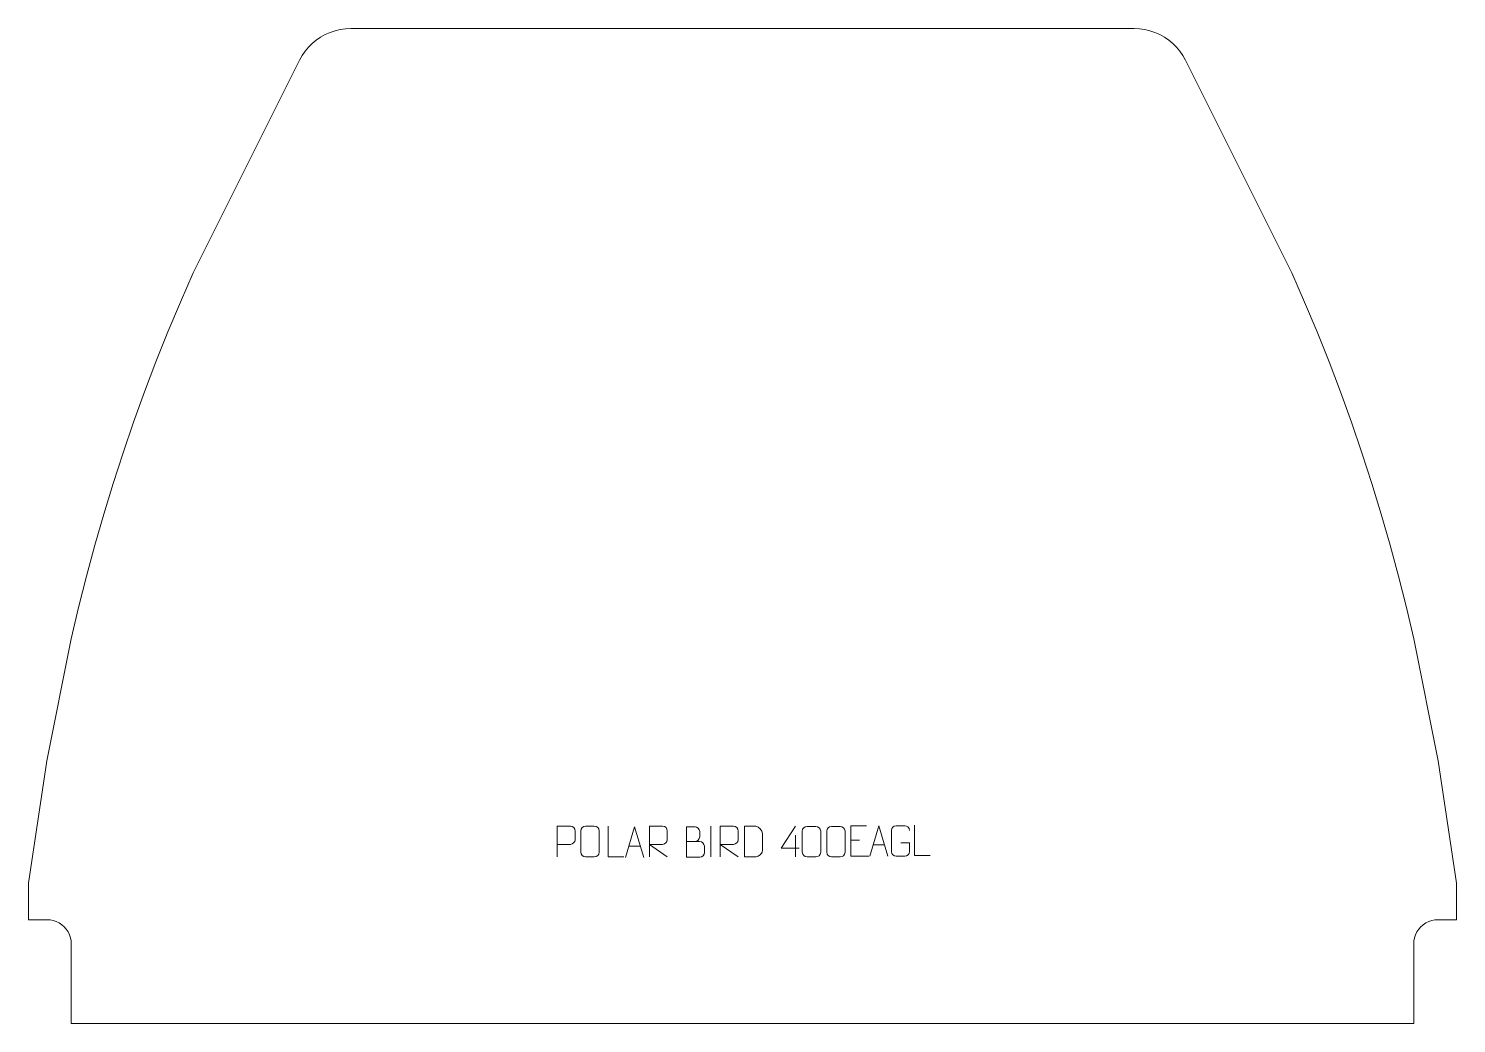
# Model space of a CAD drawing. Header units: millimetres. Extents: x -609 to 561, y 836 to 1651.
import ezdxf

# ---------------------------------------------------------------- set-up
doc = ezdxf.new("R2010")
doc.units = ezdxf.units.MM
doc.header["$MEASUREMENT"] = 0
doc.layers.add('layer 1', color=7, linetype='Continuous')

msp = doc.modelspace()

# ---------------------------------------------------------------- linework, layer by layer
at = {"layer": 'layer 1', "color": 242, "lineweight": 9}
msp.add_open_spline([(-345.3236, 1651.0498), (-345.3236, 1651.0498), (296.6294, 1651.0498), (296.6294, 1651.0498), (296.6294, 1651.0498), (296.6294, 1651.0498), (300.9567, 1650.8504), (300.9567, 1650.8504), (300.9567, 1650.8504), (300.9567, 1650.8504), (305.2452, 1650.2528), (305.2452, 1650.2528), (305.2452, 1650.2528), (305.2452, 1650.2528), (309.4619, 1649.263), (309.4619, 1649.263), (309.4619, 1649.263), (309.4619, 1649.263), (313.57, 1647.8883), (313.57, 1647.8883), (313.57, 1647.8883), (313.57, 1647.8883), (317.5338, 1646.1414), (317.5338, 1646.1414), (317.5338, 1646.1414), (317.5338, 1646.1414), (321.3186, 1644.0366), (321.3186, 1644.0366), (321.3186, 1644.0366), (321.3186, 1644.0366), (324.894, 1641.5914), (324.894, 1641.5914), (324.894, 1641.5914), (324.894, 1641.5914), (328.2283, 1638.8281), (328.2283, 1638.8281), (328.2283, 1638.8281), (328.2283, 1638.8281), (331.2944, 1635.7687), (331.2944, 1635.7687), (331.2944, 1635.7687), (331.2944, 1635.7687), (334.0657, 1632.441), (334.0657, 1632.441), (334.0657, 1632.441), (334.0657, 1632.441), (336.5194, 1628.8708), (336.5194, 1628.8708), (336.5194, 1628.8708), (336.5194, 1628.8708), (338.6328, 1625.0912), (338.6328, 1625.0912), (338.6328, 1625.0912), (338.6328, 1625.0912), (425.6536, 1451.0491), (425.6536, 1451.0491), (425.6536, 1451.0491), (425.6536, 1451.0491), (436.2555, 1426.8774), (436.2555, 1426.8774), (436.2555, 1426.8774), (436.2555, 1426.8774), (446.4545, 1402.53), (446.4545, 1402.53), (446.4545, 1402.53), (446.4545, 1402.53), (456.2462, 1378.0183), (456.2462, 1378.0183), (456.2462, 1378.0183), (456.2462, 1378.0183), (465.6272, 1353.3458), (465.6272, 1353.3458), (465.6272, 1353.3458), (465.6272, 1353.3458), (474.5981, 1328.5208), (474.5981, 1328.5208), (474.5981, 1328.5208), (474.5981, 1328.5208), (483.1522, 1303.5506), (483.1522, 1303.5506), (483.1522, 1303.5506), (483.1522, 1303.5506), (491.291, 1278.4408), (491.291, 1278.4408), (491.291, 1278.4408), (491.291, 1278.4408), (499.0096, 1253.199), (499.0096, 1253.199), (499.0096, 1253.199), (499.0096, 1253.199), (506.3077, 1227.8315), (506.3077, 1227.8315), (506.3077, 1227.8315), (506.3077, 1227.8315), (513.1818, 1202.3467), (513.1818, 1202.3467), (513.1818, 1202.3467), (513.1818, 1202.3467), (519.6311, 1176.7499), (519.6311, 1176.7499), (519.6311, 1176.7499), (519.6311, 1176.7499), (525.6531, 1151.0491), (525.6531, 1151.0491), (525.6531, 1151.0491), (525.6531, 1151.0491), (545.6518, 1051.05), (545.6518, 1051.05), (545.6518, 1051.05), (545.6518, 1051.05), (560.6529, 951.0504), (560.6529, 951.0504), (560.6529, 951.0504), (560.6529, 951.0504), (560.6529, 921.0507), (560.6529, 921.0507), (560.6529, 921.0507), (560.6529, 921.0507), (545.6518, 921.0507), (545.6518, 921.0507), (545.6518, 921.0507), (545.6518, 921.0507), (543.0424, 920.8784), (543.0424, 920.8784), (543.0424, 920.8784), (543.0424, 920.8784), (540.4752, 920.3695), (540.4752, 920.3695), (540.4752, 920.3695), (540.4752, 920.3695), (537.9987, 919.5269), (537.9987, 919.5269), (537.9987, 919.5269), (537.9987, 919.5269), (535.6522, 918.3715), (535.6522, 918.3715), (535.6522, 918.3715), (535.6522, 918.3715), (533.4772, 916.918), (533.4772, 916.918), (533.4772, 916.918), (533.4772, 916.918), (531.511, 915.1929), (531.511, 915.1929), (531.511, 915.1929), (531.511, 915.1929), (529.7859, 913.2253), (529.7859, 913.2253), (529.7859, 913.2253), (529.7859, 913.2253), (528.3324, 911.0502), (528.3324, 911.0502), (528.3324, 911.0502), (528.3324, 911.0502), (527.1755, 908.7038), (527.1755, 908.7038), (527.1755, 908.7038), (527.1755, 908.7038), (526.3348, 906.2272), (526.3348, 906.2272), (526.3348, 906.2272), (526.3348, 906.2272), (525.824, 903.6615), (525.824, 903.6615), (525.824, 903.6615), (525.824, 903.6615), (525.6531, 901.0506), (525.6531, 901.0506), (525.6531, 901.0506), (525.6531, 901.0506), (525.6531, 836.0512), (525.6531, 836.0512), (525.6531, 836.0512), (525.6531, 836.0512), (-574.3459, 836.0512), (-574.3459, 836.0512), (-574.3459, 836.0512), (-574.3459, 836.0512), (-574.3459, 901.0506), (-574.3459, 901.0506), (-574.3459, 901.0506), (-574.3459, 901.0506), (-574.5183, 903.6615), (-574.5183, 903.6615), (-574.5183, 903.6615), (-574.5183, 903.6615), (-575.0271, 906.2272), (-575.0271, 906.2272), (-575.0271, 906.2272), (-575.0271, 906.2272), (-575.8678, 908.7038), (-575.8678, 908.7038), (-575.8678, 908.7038), (-575.8678, 908.7038), (-577.0252, 911.0502), (-577.0252, 911.0502), (-577.0252, 911.0502), (-577.0252, 911.0502), (-578.4787, 913.2253), (-578.4787, 913.2253), (-578.4787, 913.2253), (-578.4787, 913.2253), (-580.2038, 915.1929), (-580.2038, 915.1929), (-580.2038, 915.1929), (-580.2038, 915.1929), (-582.1714, 916.918), (-582.1714, 916.918), (-582.1714, 916.918), (-582.1714, 916.918), (-584.3469, 918.3715), (-584.3469, 918.3715), (-584.3469, 918.3715), (-584.3469, 918.3715), (-586.6929, 919.5269), (-586.6929, 919.5269), (-586.6929, 919.5269), (-586.6929, 919.5269), (-589.1699, 920.3695), (-589.1699, 920.3695), (-589.1699, 920.3695), (-589.1699, 920.3695), (-591.7352, 920.8784), (-591.7352, 920.8784), (-591.7352, 920.8784), (-591.7352, 920.8784), (-594.346, 921.0507), (-594.346, 921.0507), (-594.346, 921.0507), (-594.346, 921.0507), (-609.3457, 921.0507), (-609.3457, 921.0507), (-609.3457, 921.0507), (-609.3457, 921.0507), (-609.3457, 951.0504), (-609.3457, 951.0504), (-609.3457, 951.0504), (-609.3457, 951.0504), (-594.346, 1051.05), (-594.346, 1051.05), (-594.346, 1051.05), (-594.346, 1051.05), (-574.3459, 1151.0491), (-574.3459, 1151.0491), (-574.3459, 1151.0491), (-574.3459, 1151.0491), (-568.3253, 1176.7499), (-568.3253, 1176.7499), (-568.3253, 1176.7499), (-568.3253, 1176.7499), (-561.8765, 1202.3467), (-561.8765, 1202.3467), (-561.8765, 1202.3467), (-561.8765, 1202.3467), (-555.0019, 1227.8315), (-555.0019, 1227.8315), (-555.0019, 1227.8315), (-555.0019, 1227.8315), (-547.7038, 1253.199), (-547.7038, 1253.199), (-547.7038, 1253.199), (-547.7038, 1253.199), (-539.9857, 1278.4408), (-539.9857, 1278.4408), (-539.9857, 1278.4408), (-539.9857, 1278.4408), (-531.8469, 1303.5506), (-531.8469, 1303.5506), (-531.8469, 1303.5506), (-531.8469, 1303.5506), (-523.2909, 1328.5208), (-523.2909, 1328.5208), (-523.2909, 1328.5208), (-523.2909, 1328.5208), (-514.3219, 1353.3458), (-514.3219, 1353.3458), (-514.3219, 1353.3458), (-514.3219, 1353.3458), (-504.9385, 1378.0183), (-504.9385, 1378.0183), (-504.9385, 1378.0183), (-504.9385, 1378.0183), (-495.1468, 1402.53), (-495.1468, 1402.53), (-495.1468, 1402.53), (-495.1468, 1402.53), (-484.9483, 1426.8774), (-484.9483, 1426.8774), (-484.9483, 1426.8774), (-484.9483, 1426.8774), (-474.3464, 1451.0491), (-474.3464, 1451.0491), (-474.3464, 1451.0491), (-474.3464, 1451.0491), (-387.3256, 1625.0912), (-387.3256, 1625.0912), (-387.3256, 1625.0912), (-387.3256, 1625.0912), (-385.2118, 1628.8708), (-385.2118, 1628.8708), (-385.2118, 1628.8708), (-385.2118, 1628.8708), (-382.7604, 1632.441), (-382.7604, 1632.441), (-382.7604, 1632.441), (-382.7604, 1632.441), (-379.9886, 1635.7687), (-379.9886, 1635.7687), (-379.9886, 1635.7687), (-379.9886, 1635.7687), (-376.9225, 1638.8281), (-376.9225, 1638.8281), (-376.9225, 1638.8281), (-376.9225, 1638.8281), (-373.5868, 1641.5914), (-373.5868, 1641.5914), (-373.5868, 1641.5914), (-373.5868, 1641.5914), (-370.0114, 1644.0366), (-370.0114, 1644.0366), (-370.0114, 1644.0366), (-370.0114, 1644.0366), (-366.2266, 1646.1414), (-366.2266, 1646.1414), (-366.2266, 1646.1414), (-366.2266, 1646.1414), (-362.2628, 1647.8883), (-362.2628, 1647.8883), (-362.2628, 1647.8883), (-362.2628, 1647.8883), (-358.1566, 1649.263), (-358.1566, 1649.263), (-358.1566, 1649.263), (-358.1566, 1649.263), (-353.9399, 1650.2528), (-353.9399, 1650.2528), (-353.9399, 1650.2528), (-353.9399, 1650.2528), (-349.6495, 1650.8504), (-349.6495, 1650.8504), (-349.6495, 1650.8504), (-349.6495, 1650.8504), (-345.3236, 1651.0498), (-345.3236, 1651.0498)], degree=3, knots=[0, 0, 0, 0, 0.011494253, 0.011494253, 0.011494253, 0.011494253, 0.022988506, 0.022988506, 0.022988506, 0.022988506, 0.034482759, 0.034482759, 0.034482759, 0.034482759, 0.045977011, 0.045977011, 0.045977011, 0.045977011, 0.057471264, 0.057471264, 0.057471264, 0.057471264, 0.068965517, 0.068965517, 0.068965517, 0.068965517, 0.08045977, 0.08045977, 0.08045977, 0.08045977, 0.091954023, 0.091954023, 0.091954023, 0.091954023, 0.103448276, 0.103448276, 0.103448276, 0.103448276, 0.114942529, 0.114942529, 0.114942529, 0.114942529, 0.126436782, 0.126436782, 0.126436782, 0.126436782, 0.137931034, 0.137931034, 0.137931034, 0.137931034, 0.149425287, 0.149425287, 0.149425287, 0.149425287, 0.16091954, 0.16091954, 0.16091954, 0.16091954, 0.172413793, 0.172413793, 0.172413793, 0.172413793, 0.183908046, 0.183908046, 0.183908046, 0.183908046, 0.195402299, 0.195402299, 0.195402299, 0.195402299, 0.206896552, 0.206896552, 0.206896552, 0.206896552, 0.218390805, 0.218390805, 0.218390805, 0.218390805, 0.229885057, 0.229885057, 0.229885057, 0.229885057, 0.24137931, 0.24137931, 0.24137931, 0.24137931, 0.252873563, 0.252873563, 0.252873563, 0.252873563, 0.264367816, 0.264367816, 0.264367816, 0.264367816, 0.275862069, 0.275862069, 0.275862069, 0.275862069, 0.287356322, 0.287356322, 0.287356322, 0.287356322, 0.298850575, 0.298850575, 0.298850575, 0.298850575, 0.310344828, 0.310344828, 0.310344828, 0.310344828, 0.32183908, 0.32183908, 0.32183908, 0.32183908, 0.333333333, 0.333333333, 0.333333333, 0.333333333, 0.344827586, 0.344827586, 0.344827586, 0.344827586, 0.356321839, 0.356321839, 0.356321839, 0.356321839, 0.367816092, 0.367816092, 0.367816092, 0.367816092, 0.379310345, 0.379310345, 0.379310345, 0.379310345, 0.390804598, 0.390804598, 0.390804598, 0.390804598, 0.402298851, 0.402298851, 0.402298851, 0.402298851, 0.413793103, 0.413793103, 0.413793103, 0.413793103, 0.425287356, 0.425287356, 0.425287356, 0.425287356, 0.436781609, 0.436781609, 0.436781609, 0.436781609, 0.448275862, 0.448275862, 0.448275862, 0.448275862, 0.459770115, 0.459770115, 0.459770115, 0.459770115, 0.471264368, 0.471264368, 0.471264368, 0.471264368, 0.482758621, 0.482758621, 0.482758621, 0.482758621, 0.494252874, 0.494252874, 0.494252874, 0.494252874, 0.505747126, 0.505747126, 0.505747126, 0.505747126, 0.517241379, 0.517241379, 0.517241379, 0.517241379, 0.528735632, 0.528735632, 0.528735632, 0.528735632, 0.540229885, 0.540229885, 0.540229885, 0.540229885, 0.551724138, 0.551724138, 0.551724138, 0.551724138, 0.563218391, 0.563218391, 0.563218391, 0.563218391, 0.574712644, 0.574712644, 0.574712644, 0.574712644, 0.586206897, 0.586206897, 0.586206897, 0.586206897, 0.597701149, 0.597701149, 0.597701149, 0.597701149, 0.609195402, 0.609195402, 0.609195402, 0.609195402, 0.620689655, 0.620689655, 0.620689655, 0.620689655, 0.632183908, 0.632183908, 0.632183908, 0.632183908, 0.643678161, 0.643678161, 0.643678161, 0.643678161, 0.655172414, 0.655172414, 0.655172414, 0.655172414, 0.666666667, 0.666666667, 0.666666667, 0.666666667, 0.67816092, 0.67816092, 0.67816092, 0.67816092, 0.689655172, 0.689655172, 0.689655172, 0.689655172, 0.701149425, 0.701149425, 0.701149425, 0.701149425, 0.712643678, 0.712643678, 0.712643678, 0.712643678, 0.724137931, 0.724137931, 0.724137931, 0.724137931, 0.735632184, 0.735632184, 0.735632184, 0.735632184, 0.747126437, 0.747126437, 0.747126437, 0.747126437, 0.75862069, 0.75862069, 0.75862069, 0.75862069, 0.770114943, 0.770114943, 0.770114943, 0.770114943, 0.781609195, 0.781609195, 0.781609195, 0.781609195, 0.793103448, 0.793103448, 0.793103448, 0.793103448, 0.804597701, 0.804597701, 0.804597701, 0.804597701, 0.816091954, 0.816091954, 0.816091954, 0.816091954, 0.827586207, 0.827586207, 0.827586207, 0.827586207, 0.83908046, 0.83908046, 0.83908046, 0.83908046, 0.850574713, 0.850574713, 0.850574713, 0.850574713, 0.862068966, 0.862068966, 0.862068966, 0.862068966, 0.873563218, 0.873563218, 0.873563218, 0.873563218, 0.885057471, 0.885057471, 0.885057471, 0.885057471, 0.896551724, 0.896551724, 0.896551724, 0.896551724, 0.908045977, 0.908045977, 0.908045977, 0.908045977, 0.91954023, 0.91954023, 0.91954023, 0.91954023, 0.931034483, 0.931034483, 0.931034483, 0.931034483, 0.942528736, 0.942528736, 0.942528736, 0.942528736, 0.954022989, 0.954022989, 0.954022989, 0.954022989, 0.965517241, 0.965517241, 0.965517241, 0.965517241, 0.977011494, 0.977011494, 0.977011494, 0.977011494, 1, 1, 1, 1], dxfattribs=at)
at = {"layer": 'layer 1', "color": 250, "lineweight": 9}
for points, knots in [([(-176.193, 972.6128), (-176.193, 972.6128), (-176.193, 997.5664), (-176.193, 997.5664), (-176.193, 997.5664), (-172.598, 997.5664), (-169.0027, 997.5664), (-165.4073, 997.5664), (-165.4073, 997.5664), (-163.0821, 997.5285), (-161.5247, 996.0384), (-161.5289, 993.6723), (-161.5289, 993.6723), (-161.5293, 991.6366), (-161.5293, 988.5773), (-161.5289, 986.5413), (-161.5289, 986.5413), (-161.5354, 984.6659), (-163.3476, 982.724), (-165.3572, 982.7049), (-165.3572, 982.7049), (-165.3572, 982.7049), (-176.193, 982.7049), (-176.193, 982.7049)], [0, 0, 0, 0, 0.142857143, 0.142857143, 0.142857143, 0.142857143, 0.285714286, 0.285714286, 0.285714286, 0.285714286, 0.428571429, 0.428571429, 0.428571429, 0.428571429, 0.571428571, 0.571428571, 0.571428571, 0.571428571, 0.714285714, 0.714285714, 0.714285714, 0.714285714, 1, 1, 1, 1]), ([(-152.8605, 997.592), (-150.4938, 997.592), (-148.1267, 997.592), (-145.7596, 997.592), (-145.7596, 997.592), (-143.7786, 997.6276), (-141.7521, 996.1329), (-141.725, 993.6902), (-141.725, 993.6902), (-141.7254, 987.9314), (-141.7254, 982.1721), (-141.725, 976.4125), (-141.725, 976.4125), (-141.8672, 974.0843), (-143.574, 972.6017), (-145.7596, 972.5908), (-145.7596, 972.5908), (-148.1326, 972.5912), (-150.5056, 972.5912), (-152.8782, 972.5908), (-152.8782, 972.5908), (-154.8371, 972.4852), (-156.844, 974.3736), (-156.8326, 976.3951), (-156.8326, 976.3951), (-156.8323, 982.1772), (-156.8323, 987.9588), (-156.8326, 993.7401), (-156.8326, 993.7401), (-156.8283, 995.8827), (-155.0508, 997.6055), (-152.8605, 997.592)], [0, 0, 0, 0, 0.111111111, 0.111111111, 0.111111111, 0.111111111, 0.222222222, 0.222222222, 0.222222222, 0.222222222, 0.333333333, 0.333333333, 0.333333333, 0.333333333, 0.444444444, 0.444444444, 0.444444444, 0.444444444, 0.555555556, 0.555555556, 0.555555556, 0.555555556, 0.666666667, 0.666666667, 0.666666667, 0.666666667, 0.777777778, 0.777777778, 0.777777778, 0.777777778, 1, 1, 1, 1]), ([(-121.5364, 972.6437), (-121.5364, 972.6437), (-134.4855, 972.6437), (-134.4855, 972.6437), (-134.4855, 972.6437), (-134.4855, 972.6437), (-134.4855, 997.5973), (-134.4855, 997.5973)], [0, 0, 0, 0, 0.333333333, 0.333333333, 0.333333333, 0.333333333, 1, 1, 1, 1]), ([(-120.1024, 972.0504), (-120.1024, 972.0504), (-112.7314, 997.0039), (-112.7314, 997.0039), (-112.7314, 997.0039), (-112.7314, 997.0039), (-105.1615, 972.0504), (-105.1615, 972.0504)], [0, 0, 0, 0, 0.333333333, 0.333333333, 0.333333333, 0.333333333, 1, 1, 1, 1]), ([(-100.6108, 972.6128), (-100.6108, 972.6128), (-100.6108, 997.5663), (-100.6108, 997.5663), (-100.6108, 997.5663), (-97.016, 997.5663), (-93.4205, 997.5663), (-89.8253, 997.5663), (-89.8253, 997.5663), (-87.5, 997.5286), (-85.9427, 996.0386), (-85.9468, 993.6722), (-85.9468, 993.6722), (-85.9472, 991.6367), (-85.9472, 988.5773), (-85.9468, 986.5413), (-85.9468, 986.5413), (-85.9533, 984.6658), (-87.7656, 982.724), (-89.7751, 982.7049), (-89.7751, 982.7049), (-89.7751, 982.7049), (-100.6108, 982.7049), (-100.6108, 982.7049), (-100.6108, 982.7049), (-100.6108, 982.7049), (-85.9561, 972.6128), (-85.9561, 972.6128)], [0, 0, 0, 0, 0.125, 0.125, 0.125, 0.125, 0.25, 0.25, 0.25, 0.25, 0.375, 0.375, 0.375, 0.375, 0.5, 0.5, 0.5, 0.5, 0.625, 0.625, 0.625, 0.625, 0.75, 0.75, 0.75, 0.75, 1, 1, 1, 1]), ([(-70.3488, 985.0895), (-66.7102, 985.0899), (-63.1231, 985.0899), (-59.4837, 985.0895), (-59.4837, 985.0895), (-57.5083, 985.0722), (-55.5847, 983.3361), (-55.5847, 981.2865), (-55.5847, 981.2865), (-55.5851, 980.1579), (-55.5851, 977.1085), (-55.5847, 975.9796), (-55.5847, 975.9796), (-55.5671, 974.1217), (-57.1092, 972.1078), (-59.4307, 972.1247), (-59.4307, 972.1247), (-63.0705, 972.1251), (-66.7099, 972.1251), (-70.3488, 972.1247), (-70.3488, 972.1247), (-70.3488, 980.443), (-70.3488, 988.7608), (-70.3488, 997.0783), (-70.3488, 997.0783), (-67.9751, 997.0783), (-65.601, 997.0783), (-63.2268, 997.0783), (-63.2268, 997.0783), (-61.546, 997.0959), (-59.4492, 995.1854), (-59.4315, 993.223), (-59.4315, 993.223), (-59.4319, 991.1569), (-59.4319, 991.0109), (-59.4315, 988.9444), (-59.4315, 988.9444), (-59.4142, 986.8783), (-61.2687, 985.0722), (-63.2787, 985.0895)], [0, 0, 0, 0, 0.090909091, 0.090909091, 0.090909091, 0.090909091, 0.181818182, 0.181818182, 0.181818182, 0.181818182, 0.272727273, 0.272727273, 0.272727273, 0.272727273, 0.363636364, 0.363636364, 0.363636364, 0.363636364, 0.454545455, 0.454545455, 0.454545455, 0.454545455, 0.545454545, 0.545454545, 0.545454545, 0.545454545, 0.636363636, 0.636363636, 0.636363636, 0.636363636, 0.727272727, 0.727272727, 0.727272727, 0.727272727, 0.818181818, 0.818181818, 0.818181818, 0.818181818, 1, 1, 1, 1]), ([(-42.6108, 972.6128), (-42.6108, 972.6128), (-42.6108, 997.5663), (-42.6108, 997.5663), (-42.6108, 997.5663), (-39.016, 997.5663), (-35.4205, 997.5663), (-31.8253, 997.5663), (-31.8253, 997.5663), (-29.5, 997.5286), (-27.9427, 996.0386), (-27.9468, 993.6722), (-27.9468, 993.6722), (-27.9472, 991.6367), (-27.9472, 988.5773), (-27.9468, 986.5413), (-27.9468, 986.5413), (-27.9533, 984.6658), (-29.7656, 982.724), (-31.7751, 982.7049), (-31.7751, 982.7049), (-31.7751, 982.7049), (-42.6108, 982.7049), (-42.6108, 982.7049), (-42.6108, 982.7049), (-42.6108, 982.7049), (-27.9561, 972.6128), (-27.9561, 972.6128)], [0, 0, 0, 0, 0.125, 0.125, 0.125, 0.125, 0.25, 0.25, 0.25, 0.25, 0.375, 0.375, 0.375, 0.375, 0.5, 0.5, 0.5, 0.5, 0.625, 0.625, 0.625, 0.625, 0.75, 0.75, 0.75, 0.75, 1, 1, 1, 1]), ([(-22.671, 972.6409), (-20.3392, 972.6413), (-15.389, 972.6173), (-13.0575, 972.617), (-13.0575, 972.617), (-11.1325, 972.5116), (-7.8139, 976.0532), (-7.8251, 978.0705), (-7.8251, 978.0705), (-7.8255, 983.8406), (-7.8255, 986.0103), (-7.8251, 991.7796), (-7.8251, 991.7796), (-7.8294, 993.9177), (-11.2039, 997.5778), (-13.3563, 997.5643), (-13.3563, 997.5643), (-15.682, 997.5643), (-20.4063, 997.5643), (-22.7324, 997.5643), (-22.7324, 997.5643), (-22.732, 991.8174), (-22.6707, 978.3882), (-22.671, 972.6409)], [0, 0, 0, 0, 0.142857143, 0.142857143, 0.142857143, 0.142857143, 0.285714286, 0.285714286, 0.285714286, 0.285714286, 0.428571429, 0.428571429, 0.428571429, 0.428571429, 0.571428571, 0.571428571, 0.571428571, 0.571428571, 0.714285714, 0.714285714, 0.714285714, 0.714285714, 1, 1, 1, 1]), ([(22.1321, 979.5061), (22.1321, 979.5061), (7.3104, 979.5061), (7.3104, 979.5061), (7.3104, 979.5061), (7.3104, 979.5061), (19.188, 997.5766), (19.188, 997.5766)], [0, 0, 0, 0, 0.333333333, 0.333333333, 0.333333333, 0.333333333, 1, 1, 1, 1]), ([(28.5939, 997.4243), (30.96, 997.4243), (33.3265, 997.4243), (35.693, 997.4243), (35.693, 997.4243), (37.6735, 997.4599), (39.6995, 995.9656), (39.7266, 993.5235), (39.7266, 993.5235), (39.7262, 987.7661), (39.7262, 982.0083), (39.7266, 976.2501), (39.7266, 976.2501), (39.5845, 973.9225), (37.8781, 972.4402), (35.693, 972.4294), (35.693, 972.4294), (33.3206, 972.4298), (30.9482, 972.4298), (28.5762, 972.4294), (28.5762, 972.4294), (26.6177, 972.3238), (24.6113, 974.2117), (24.6227, 976.2327), (24.6227, 976.2327), (24.6231, 982.0133), (24.6231, 987.7936), (24.6227, 993.5734), (24.6227, 993.5734), (24.627, 995.7154), (26.4041, 997.4379), (28.5939, 997.4243)], [0, 0, 0, 0, 0.111111111, 0.111111111, 0.111111111, 0.111111111, 0.222222222, 0.222222222, 0.222222222, 0.222222222, 0.333333333, 0.333333333, 0.333333333, 0.333333333, 0.444444444, 0.444444444, 0.444444444, 0.444444444, 0.555555556, 0.555555556, 0.555555556, 0.555555556, 0.666666667, 0.666666667, 0.666666667, 0.666666667, 0.777777778, 0.777777778, 0.777777778, 0.777777778, 1, 1, 1, 1]), ([(48.5939, 997.4243), (50.96, 997.4243), (53.3265, 997.4243), (55.693, 997.4243), (55.693, 997.4243), (57.6735, 997.4599), (59.6995, 995.9656), (59.7266, 993.5235), (59.7266, 993.5235), (59.7262, 987.7661), (59.7262, 982.0083), (59.7266, 976.2501), (59.7266, 976.2501), (59.5845, 973.9225), (57.8781, 972.4402), (55.693, 972.4294), (55.693, 972.4294), (53.3206, 972.4298), (50.9482, 972.4298), (48.5762, 972.4294), (48.5762, 972.4294), (46.6177, 972.3238), (44.6113, 974.2117), (44.6227, 976.2327), (44.6227, 976.2327), (44.6231, 982.0133), (44.6231, 987.7936), (44.6227, 993.5734), (44.6227, 993.5734), (44.627, 995.7154), (46.4041, 997.4379), (48.5939, 997.4243)], [0, 0, 0, 0, 0.111111111, 0.111111111, 0.111111111, 0.111111111, 0.222222222, 0.222222222, 0.222222222, 0.222222222, 0.333333333, 0.333333333, 0.333333333, 0.333333333, 0.444444444, 0.444444444, 0.444444444, 0.444444444, 0.555555556, 0.555555556, 0.555555556, 0.555555556, 0.666666667, 0.666666667, 0.666666667, 0.666666667, 0.777777778, 0.777777778, 0.777777778, 0.777777778, 1, 1, 1, 1]), ([(77.2172, 998.011), (77.2172, 998.011), (64.3433, 998.011), (64.3433, 998.011), (64.3433, 998.011), (64.3433, 998.011), (64.3433, 973.0574), (64.3433, 973.0574), (64.3433, 973.0574), (64.3433, 973.0574), (79.2091, 973.0574), (79.2091, 973.0574)], [0, 0, 0, 0, 0.25, 0.25, 0.25, 0.25, 0.5, 0.5, 0.5, 0.5, 1, 1, 1, 1]), ([(79.8976, 973.0504), (79.8976, 973.0504), (87.2686, 998.0039), (87.2686, 998.0039), (87.2686, 998.0039), (87.2686, 998.0039), (94.8385, 973.0504), (94.8385, 973.0504)], [0, 0, 0, 0, 0.333333333, 0.333333333, 0.333333333, 0.333333333, 1, 1, 1, 1]), ([(105.3398, 984.0361), (105.3398, 984.0361), (112.5079, 984.0361), (112.5079, 984.0361), (112.5079, 984.0361), (112.5079, 984.0361), (112.5079, 976.868), (112.5079, 976.868), (112.5079, 976.868), (112.3682, 974.5446), (110.691, 973.065), (108.5432, 973.0542), (108.5432, 973.0542), (106.2114, 973.0546), (103.8794, 973.0546), (101.5479, 973.0542), (101.5479, 973.0542), (99.623, 972.9488), (97.6508, 974.8333), (97.662, 976.8506), (97.662, 976.8506), (97.6624, 982.6207), (97.6624, 988.3904), (97.662, 994.1597), (97.662, 994.1597), (97.6662, 996.2978), (99.413, 998.017), (101.5653, 998.0036), (101.5653, 998.0036), (103.891, 998.0036), (106.2171, 998.0036), (108.5432, 998.0036), (108.5432, 998.0036), (110.4899, 998.039), (112.4813, 996.5475), (112.5079, 994.1098)], [0, 0, 0, 0, 0.1, 0.1, 0.1, 0.1, 0.2, 0.2, 0.2, 0.2, 0.3, 0.3, 0.3, 0.3, 0.4, 0.4, 0.4, 0.4, 0.5, 0.5, 0.5, 0.5, 0.6, 0.6, 0.6, 0.6, 0.7, 0.7, 0.7, 0.7, 0.8, 0.8, 0.8, 0.8, 1, 1, 1, 1]), ([(129.4636, 973.6437), (129.4636, 973.6437), (116.5145, 973.6437), (116.5145, 973.6437), (116.5145, 973.6437), (116.5145, 973.6437), (116.5145, 998.5973), (116.5145, 998.5973)], [0, 0, 0, 0, 0.333333333, 0.333333333, 0.333333333, 0.333333333, 1, 1, 1, 1])]:
    msp.add_open_spline(points, degree=3, knots=knots, dxfattribs=at)
for points in [[(-50.3488, 997.5766), (-50.3488, 997.5766), (-50.3488, 972.6025), (-50.3488, 972.6025)], [(19.188, 990.2672), (19.188, 990.2672), (19.188, 972.6025), (19.188, 972.6025)], [(64.3433, 986.1313), (64.3433, 986.1313), (71.5114, 986.1313), (71.5114, 986.1313)], [(-117.3798, 981.2998), (-117.3798, 981.2998), (-107.8841, 981.2998), (-107.8841, 981.2998)], [(82.6202, 982.2998), (82.6202, 982.2998), (92.1159, 982.2998), (92.1159, 982.2998)]]:
    msp.add_open_spline(points, degree=3, dxfattribs=at)

doc.saveas('drawing.dxf')
